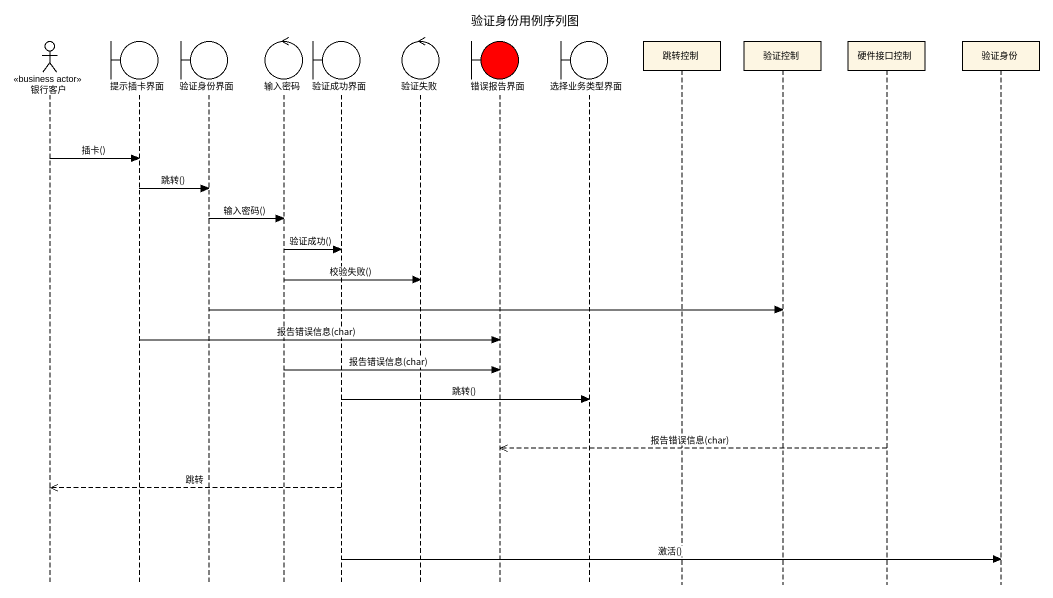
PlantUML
@startuml
title 验证身份用例序列图
hide footbox
actor 银行客户 <<business actor>>
boundary 提示插卡界面
boundary 验证身份界面
control 输入密码
boundary 验证成功界面
control 验证失败
boundary 错误报告界面 #FF0000
boundary 选择业务类型界面
participant 跳转控制
participant 验证控制
participant 硬件接口控制
participant 验证身份

银行客户 -> 提示插卡界面 : 插卡()
提示插卡界面 -> 验证身份界面 : 跳转()
验证身份界面 -> 输入密码 : 输入密码()
输入密码 -> 验证成功界面 : 验证成功()
输入密码 -> 验证失败 : 校验失败()
验证身份界面 -> 验证控制
提示插卡界面 -> 错误报告界面 : 报告错误信息(char)
输入密码 -> 错误报告界面 : 报告错误信息(char)
验证成功界面 -> 选择业务类型界面 : 跳转()
硬件接口控制 -->> 错误报告界面 : 报告错误信息(char)
验证成功界面 -->> 银行客户 : 跳转
验证成功界面 -> 验证身份 : 激活()
@enduml
